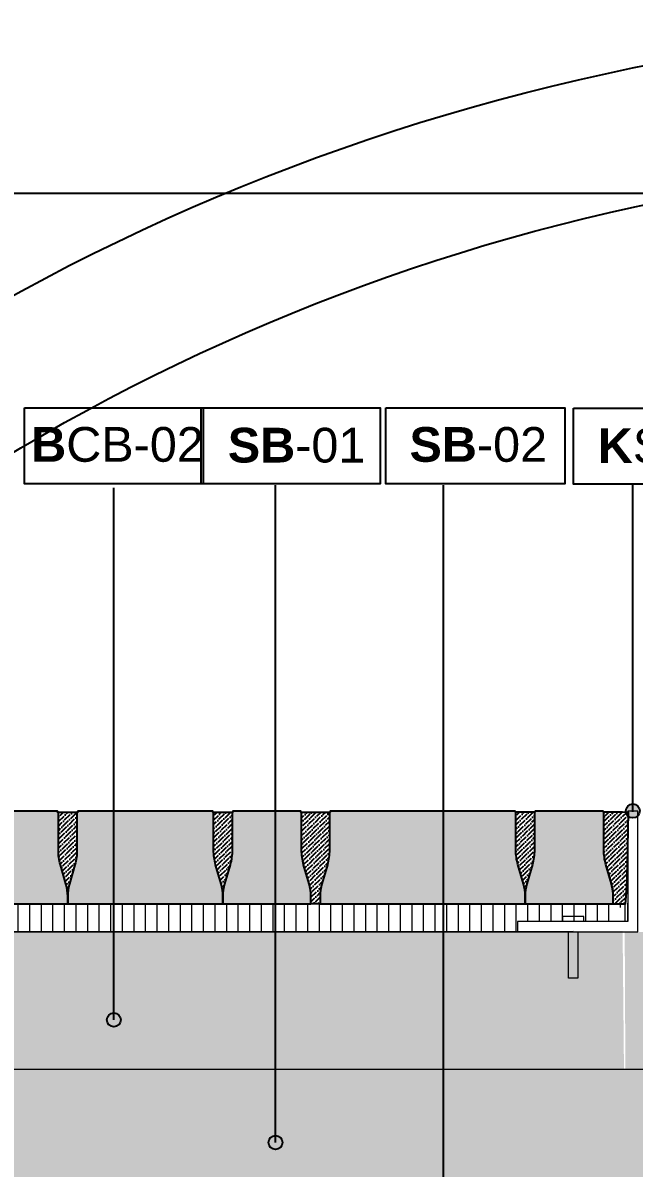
# Model space of a CAD drawing. Header units: metres. Extents: x -325 to 301, y -147 to 149.
# Drawn here: x 63.49 to 64.149, y 32.404 to 33.64 of the extents above; entities that cross this region are included whole.
import ezdxf

# ---------------------------------------------------------------- set-up
doc = ezdxf.new("R2010")
doc.units = ezdxf.units.M
doc.layers.add('-aux', color=50, linetype='Continuous', plot=False)
doc.layers.add('-AUX-QAD', color=5, linetype='Continuous', plot=False)
doc.layers.add('0-TX-1_25', color=7, linetype='Continuous', true_color=0x3f4f7f)
doc.layers.add('EIT_3 TR sorra', color=7, linetype='Continuous', true_color=0xd8ceb0)
for name, color, linetype, lineweight, true_color in [('03-TR-Paviment_05_Open Joint Precast Pavements', 7, 'Continuous', 5, 0xb3b3b3), ('3-TR sorra granitica', 7, 'Continuous', 0, 0xf2dac9), ('3-TR tot_u', 7, 'Continuous', 5, 0x787878)]:
    doc.layers.add(name, color=color, linetype=linetype, lineweight=lineweight, true_color=true_color)
for name, color, linetype, lineweight in [('1-CM', 7, 'Continuous', 0), ('2-metall', 5, 'Continuous', 0), ('3-TR Tot-u', 37, 'Continuous', 0)]:
    doc.layers.add(name, color=color, linetype=linetype, lineweight=lineweight)
for name, color, linetype in [('1-L- kodolé', 7, 'Continuous'), ('A-KEYPLAN_HATCH', 7, 'Continuous'), ('A_TEXT_2', 7, 'Continuous')]:
    doc.layers.add(name, color=color, linetype=linetype)
doc.styles.get("Standard").update_dxf_attribs({"font": 'arial.ttf'})
pattern_1 = [(44.44704254352422, (34.28865995304893, -37.53527910512315), (0.001874050511207277, 0.006619192748027979), [0.008532812500000072, -0.001706562500000015, 0, -0.001706562500000015])]
pattern_2 = [(0, (-68.51621671848689, -60.47184151619967), (0, 6.985), [5.08, -1.905]), (90, (-68.51621671848689, -60.47184151619967), (-6.985, 4.277078946022131e-16), [5.08, -1.905])]

# ---------------------------------------------------------------- blocks, each defined once
blk = doc.blocks.new('hatch keyplan 2')
at = {"layer": 'A-KEYPLAN_HATCH'}
blk.add_lwpolyline([(0, 0.005476596624248486), (0.012874798693294, 0.005476596623793739), (0.012874798693294, -2.273736754432321e-13), (0, 0)], close=True, dxfattribs=at)
blk = doc.blocks.new('hatch keyplan')
at = {"layer": 'A-KEYPLAN_HATCH'}
blk.add_blockref('hatch keyplan 2', (1.430579833341536, 0.8521467901477053), dxfattribs=at)
blk = doc.blocks.new('SB-01')
at = {"layer": 'A-KEYPLAN_HATCH'}
blk.add_blockref('hatch keyplan', (-1.430579833341536, -0.8521467901477053), dxfattribs=at)
at = {"layer": 'A_TEXT_2', "insert": (-0.0007977307988561444, 0.004032374434375541), "char_height": 0.0025, "attachment_point": 1}
blk.add_mtext_dynamic_manual_height_columns('\\pi0.00271;{\\fArial|b1|i0|c0|p34;SB}-01', width=0.01456192034901793, gutter_width=0.015, heights=[0], dxfattribs=at)
blk = doc.blocks.new('B-CB02')
at = {"layer": 'A-KEYPLAN_HATCH'}
blk.add_blockref('hatch keyplan', (-1.430579833341536, -0.8521467901477053), dxfattribs=at)
at = {"layer": 'A_TEXT_2', "insert": (-0.0007977308478888112, 0.004087061300781514), "char_height": 0.0025, "attachment_point": 1}
blk.add_mtext_dynamic_manual_height_columns('\\pi0.00129;{\\fArial|b1|i0|c0|p34;B}CB-02', width=0.01456192034901793, gutter_width=0.015, heights=[0], dxfattribs=at)
blk = doc.blocks.new('SB-02')
at = {"layer": 'A-KEYPLAN_HATCH'}
blk.add_blockref('hatch keyplan', (-1.430579833341138, -0.8521467901475916), dxfattribs=at)
at = {"layer": 'A_TEXT_2', "insert": (-0.0007977306930945227, 0.004083503112326525), "char_height": 0.0025, "attachment_point": 1}
blk.add_mtext_dynamic_manual_height_columns('\\pi0.00249;{\\fArial|b1|i0|c0|p34;SB}-02', width=0.01456192034901793, gutter_width=0.015, heights=[0], dxfattribs=at)
blk = doc.blocks.new('POINT')
at = {"layer": '0-TX-1_25'}
h = blk.add_hatch(dxfattribs=at)
h.set_pattern_fill('ANGLE', color=256)
h.set_pattern_definition([(0, (-83.74681484067048, -12.72584030761209), (0, 6.985), [5.08, -1.905]), (90, (-83.74681484067048, -12.72584030761209), (-6.985, 4.277078946022131e-16), [5.08, -1.905])])
edge = h.paths.add_edge_path()
edge.add_arc((0, 0), 0.0075, 0, 360)
h = blk.add_hatch(color=256, dxfattribs=at)
h.dxf.hatch_style = 1
edge = h.paths.add_edge_path()
edge.add_arc((0, 0), 0.0075, 0, 360)
blk.add_circle((0, 0), 0.0075, dxfattribs=at)
blk = doc.blocks.new('K06')
at = {"layer": 'A-KEYPLAN_HATCH'}
blk.add_blockref('hatch keyplan', (-1.430579833341536, -0.8521467901477054), dxfattribs=at)
at = {"layer": 'A_TEXT_2', "insert": (-0.0007977308945956718, 0.004020148496218123), "char_height": 0.0025, "attachment_point": 1}
blk.add_mtext_dynamic_manual_height_columns('\\pi0.00255;{\\fArial|b1|i0|c0|p34;K}S-02', width=0.01456192034901793, gutter_width=0.015, heights=[0], dxfattribs=at)
blk = doc.blocks.new('Metal Plate 120x120')
at = {"layer": '1-CM', "true_color": 0xffffff}
h = blk.add_hatch(dxfattribs=at)
h.set_pattern_fill('ANGLE')
h.set_pattern_definition(pattern_2)
h.paths.add_polyline_path([(0.05838021381715919, 0.0169593355744837), (0.05838021381715919, 0.01145293013823129), (0.08149912349314548, 0.01146462965919143), (0.08149634285045693, 0.0169593355744837)])
h = blk.add_hatch(dxfattribs=at)
h.set_pattern_fill('ANGLE')
h.set_pattern_definition(pattern_2)
h.paths.add_polyline_path([(0.07491226110965954, 0.0004286837822533585), (0.06491226266091132, 0.0004286834718101318), (0.06491226266091132, -0.0495409808813605), (0.07491226266091644, -0.0495409808813605)])
at = {"layer": '2-metall'}
h = blk.add_hatch(dxfattribs=at)
h.set_pattern_fill('ANGLE', color=256)
h.set_pattern_definition(pattern_2)
h.paths.add_polyline_path([(0.01099999902609738, 0.1299708245628963, 0.02118102056198311), (-9.284093493988621e-10, 0.1304370160848052), (0, 0.0004289535038140002), (0.1298245253218226, 0.0004890847334593218), (0.1298245247422329, 0.007334683842564971, 0.0080081134938878), (0.1295367632970539, 0.01148893951556573), (0.01100000133737922, 0.01142895297854807)])
at = {"layer": '1-CM'}
for points in [[(0.05838021381715919, 0.01145293013823334), (0.05838021381715919, 0.0169593355744837), (0.08149634285045693, 0.0169593355744837), (0.08149912349314548, 0.01146462965919426)], [(0.06491226266091132, 0.000459019118636661), (0.06491226266091132, -0.0495409808813605), (0.07491226266091644, -0.0495409808813605), (0.07491226110965954, 0.0004286837822533585)]]:
    blk.add_lwpolyline(points, dxfattribs=at)
at = {"layer": '2-metall'}
blk.add_lwpolyline([(0.01099999900907278, 0.1308440416347452), (0.01100000133737922, 0.01142895297854807), (0.1298245243905001, 0.01148908513951596), (0.1298245253218226, 0.0004890847334593218), (0, 0.0004289535038140002), (-9.313225746154785e-10, 0.1308440416347452)], close=True, dxfattribs=at)

msp = doc.modelspace()

# ---------------------------------------------------------------- hatches: boundary and pattern name
at = {"layer": '03-TR-Paviment_05_Open Joint Precast Pavements'}
h = msp.add_hatch(color=256, dxfattribs=at)
h.dxf.hatch_style = 1
edge = h.paths.add_edge_path()
edge.add_line((63.53810678282665, 32.68898410242456), (63.53810471055027, 32.69717988051758))
edge.add_arc((63.48968714882533, 32.69716762900804), 0.04841756327499123, 0.01449804057094715, 16.01351716695896)
edge.add_line((63.53622594801452, 32.71052429788604), (63.53027405983738, 32.73126252772354))
edge.add_arc((63.58520124522185, 32.74702666658636), 0.05714458651828371, 180.0144952522338, 196.0135143785157, ccw=False)
edge.add_line((63.5280566605323, 32.74701220958458), (63.52804625466247, 32.78813748253141))
edge.add_line((63.52804625466247, 32.78813748253141), (63.52724904954881, 32.78813728175605))
edge.add_line((63.52724904954881, 32.78813728175605), (63.52724883691438, 32.78898135753946))
edge.add_line((63.52724883691438, 32.78898135753946), (63.45395104435217, 32.788962812398))
edge.add_line((63.45395104435217, 32.788962812398), (63.45395125791849, 32.78811873428656))
edge.add_line((63.45395125791849, 32.78811873428656), (63.45315405187256, 32.78811853723626))
edge.add_line((63.45315405187256, 32.78811853723626), (63.45316445820886, 32.74699326102991))
edge.add_arc((63.3960198718634, 32.74697880066526), 0.05714458817504688, -15.984520502701116, 0.014498623581914671, ccw=False)
edge.add_line((63.45095502907019, 32.73124245863919), (63.44501363684726, 32.71050121540543))
edge.add_arc((63.49155917764771, 32.69716810175935), 0.0484175514447503, 164.0154765074578, 180.0144956338472)
edge.add_line((63.4431416277525, 32.6971558522866), (63.44314370235719, 32.68896007419418))
edge.add_line((63.44314370235719, 32.68896007419418), (63.53810678282665, 32.68898410242456))
h = msp.add_hatch(color=256, dxfattribs=at)
h.dxf.hatch_style = 1
edge = h.paths.add_edge_path()
edge.add_line((63.70559793966137, 32.68902648011357), (63.7055958655222, 32.69722225867179))
edge.add_arc((63.65717830780822, 32.69721001166801), 0.04841755926288743, 0.0144927098038582, 16.01351183619179)
edge.add_line((63.70371710438368, 32.71056667510926), (63.69776521667221, 32.73130490494691))
edge.add_arc((63.75269240679344, 32.74706904616624), 0.05714459172131948, 180.0144962131334, 196.0135153394162, ccw=False)
edge.add_line((63.6955478169011, 32.74705458820478), (63.6955374110313, 32.78817986115162))
edge.add_line((63.6955374110313, 32.78817986115162), (63.69474020591775, 32.78817965991063))
edge.add_line((63.69474020591775, 32.78817965991063), (63.69473999235201, 32.78902373569377))
edge.add_line((63.69473999235201, 32.78902373569377), (63.54891412575293, 32.78898684062861))
edge.add_line((63.54891412575293, 32.78898684062861), (63.54891434025072, 32.78814276205172))
edge.add_line((63.54891434025072, 32.78814276205172), (63.54811713467045, 32.78814256500155))
edge.add_line((63.54811713467045, 32.78814256500155), (63.54812754054107, 32.74701728879509))
edge.add_arc((63.49098295372916, 32.74700283174378), 0.05714458864066561, -15.984523824924395, 0.014495301358408597, ccw=False)
edge.add_line((63.54591811047111, 32.73126648640414), (63.53997671871394, 32.71052524270482))
edge.add_arc((63.58652226117118, 32.69719212882632), 0.04841755310148207, 164.0154767829574, 180.0144959093464)
edge.add_line((63.53810470961929, 32.69717987912034), (63.53810678282665, 32.68898410242456))
edge.add_line((63.53810678282665, 32.68898410242456), (63.70559793966137, 32.68902648011357))
h = msp.add_hatch(color=256, dxfattribs=at)
h.dxf.hatch_style = 1
edge = h.paths.add_edge_path()
edge.add_line((63.80056102199559, 32.68905049996251), (63.80055894832198, 32.69724627898648))
edge.add_arc((63.75214138802151, 32.69723402558773), 0.0484175618510017, 0.01450027663871479, 16.01351940302677)
edge.add_line((63.79868018532069, 32.71059069588915), (63.79272829807501, 32.73132892526128))
edge.add_arc((63.84765548511608, 32.74709306435737), 0.05714458817496195, 180.0144950188371, 196.0135141451203, ccw=False)
edge.add_line((63.7905108987698, 32.74707860758795), (63.79050049289974, 32.7882038814661))
edge.add_line((63.79050049289974, 32.7882038814661), (63.78970328778595, 32.78820368115645))
edge.add_line((63.78970328778595, 32.78820368115645), (63.78970307468612, 32.78904775600837))
edge.add_line((63.78970307468612, 32.78904775600837), (63.71640528258955, 32.78902921086704))
edge.add_line((63.71640528258955, 32.78902921086704), (63.71640549615564, 32.78818513368691))
edge.add_line((63.71640549615564, 32.78818513368691), (63.71560829057583, 32.78818493477411))
edge.add_line((63.71560829057583, 32.78818493477411), (63.71561869551469, 32.74705966043004))
edge.add_arc((63.65847410419907, 32.74704519936568), 0.05714459314539206, -15.984519802403497, 0.014499323879022086, ccw=False)
edge.add_line((63.71340926637636, 32.73130885664233), (63.70746787415334, 32.71056761387423))
edge.add_arc((63.75401342038909, 32.69723450284456), 0.04841755594941205, 164.0154812551369, 180.0145003815259)
edge.add_line((63.70559586599023, 32.69722224935866), (63.70559793966336, 32.68902647219733))
edge.add_line((63.70559793966336, 32.68902647219733), (63.80056102199559, 32.68905049996251))
h = msp.add_hatch(color=256, dxfattribs=at)
h.dxf.hatch_style = 1
edge = h.paths.add_edge_path()
edge.add_line((64.03179775321489, 32.68910899706928), (64.03179568093839, 32.69730477562796))
edge.add_arc((63.98337812441639, 32.69729252507803), 0.04841755807180651, 0.01449690655821002, 16.01351603294669)
edge.add_line((64.02991691886865, 32.71064919159954), (64.02396503069151, 32.73138742143706))
edge.add_arc((64.07889222104615, 32.74715156099959), 0.05714459148861686, 180.0144945518513, 196.0135136781326, ccw=False)
edge.add_line((64.02174763138609, 32.74713710469508), (64.02173722598194, 32.78826237764201))
edge.add_line((64.02173722598194, 32.78826237764201), (64.02094002040272, 32.78826217640092))
edge.add_line((64.02094002040272, 32.78826217640092), (64.02093980683662, 32.78910625358105))
edge.add_line((64.02093980683662, 32.78910625358105), (63.82136836391497, 32.78905575902573))
edge.add_line((63.82136836391497, 32.78905575902573), (63.82136857794697, 32.7882116809144))
edge.add_line((63.82136857794697, 32.7882116809144), (63.82057137283273, 32.78821148246737))
edge.add_line((63.82057137283273, 32.78821148246737), (63.820581777306, 32.74708620765755))
edge.add_arc((63.76343718953706, 32.74707174540288), 0.05714458959900513, -15.984518608053577, 0.014500518229283443, ccw=False)
edge.add_line((63.81837234863312, 32.73133540480127), (63.81243095594454, 32.71059416156739))
edge.add_arc((63.85897649720979, 32.69726105123504), 0.04841755097906049, 164.015480428673, 180.0144995550625)
edge.add_line((63.8105589477811, 32.6972487984488), (63.81056102098879, 32.68905302035603))
edge.add_line((63.81056102098879, 32.68905302035603), (64.03179775321489, 32.68910899706928))
h = msp.add_hatch(color=256, dxfattribs=at)
h.dxf.hatch_style = 1
edge = h.paths.add_edge_path()
edge.add_line((64.12676083741087, 32.68913302041113), (64.1267587651345, 32.69732879850416))
edge.add_arc((64.07834120340956, 32.69731654699462), 0.04841756327498413, 0.01449804057094928, 16.01351716696127)
edge.add_line((64.12488000259874, 32.71067321587262), (64.11892811442159, 32.73141144571012))
edge.add_arc((64.17385529980606, 32.74717558457289), 0.05714458651827682, 180.0144952521839, 196.0135143784657, ccw=False)
edge.add_line((64.11671071511653, 32.74716112757116), (64.1167003092467, 32.78828640051799))
edge.add_line((64.1167003092467, 32.78828640051799), (64.11590310413304, 32.78828619974266))
edge.add_line((64.11590310413304, 32.78828619974266), (64.1159028914986, 32.78913027552603))
edge.add_line((64.1159028914986, 32.78913027552603), (64.04260509893638, 32.78911173038458))
edge.add_line((64.04260509893638, 32.78911173038458), (64.04260531250272, 32.78826765227313))
edge.add_line((64.04260531250272, 32.78826765227313), (64.04180810645678, 32.78826745522284))
edge.add_line((64.04180810645678, 32.78826745522284), (64.04181851279307, 32.74714217901651))
edge.add_arc((63.98467392644758, 32.7471277186518), 0.05714458817508242, -15.984520502646205, 0.014498623638871777, ccw=False)
edge.add_line((64.03960908365441, 32.73139137662577), (64.03366769143149, 32.71065013339202))
edge.add_arc((64.08021323223194, 32.69731701974595), 0.04841755144475713, 164.0154765074601, 180.0144956338472)
edge.add_line((64.03179568233672, 32.69730477027319), (64.03179775694142, 32.68910899218076))
edge.add_line((64.03179775694142, 32.68910899218076), (64.12676083741087, 32.68913302041113))
at = {"layer": '3-TR sorra granitica'}
h = msp.add_hatch(dxfattribs=at)
h.set_pattern_fill('LINE', color=256, scale=0.09999999999999998, angle=54.36802460532453, style=0)
h.set_pattern_definition([(90.01449684407235, (88.20702922948831, 240.8508809948947), (-0.0124999995998879, -3.162720719002675e-06), [])])
h.paths.add_polyline_path([(64.13792575869432, 32.68887475157506), (64.13734828594785, 32.65964430771631), (64.13983273867848, 32.65964514140778), (64.13981257729557, 32.68887465708377)])
h.paths.add_polyline_path([(64.02364117503231, 32.65962622669063), (64.02364117589673, 32.66983608504783), (64.12364023187727, 32.6698360840966), (64.13750404476646, 32.68887477269433), (62.84447304661518, 32.68893952727274), (62.84388571935735, 32.6592102689802)])
h = msp.add_hatch(dxfattribs=at)
h.set_pattern_fill('LINE', color=256, scale=0.09999999999999998, angle=51.10413610436253, style=0)
h.set_pattern_definition([(86.75060834311068, (99.77601854340755, 239.196627510637), (-0.01247990340552328, 0.0007085273380812319), [])])
h.paths.add_polyline_path([(64.14218959628533, 32.66983608365739), (64.1424656989833, 32.66983608365086), (64.14246569936952, 32.68964575852011), (64.14218458433979, 32.68964569245047)])
h.paths.add_polyline_path([(64.15346570054072, 32.68964834381826), (64.15346570048955, 32.68248155711814), (64.16874822975787, 32.65965241229701), (65.8461330409179, 32.66004609491873), (65.84672572107843, 32.69004630577611)])
at = {"layer": '3-TR Tot-u'}
h = msp.add_hatch(dxfattribs=at)
h.set_pattern_fill('EARTH', color=256, scale=0.005, angle=-84.07414778341365)
h.set_pattern_definition([(275.9258522165863, (0.320179749377985, -47.07682203731753), (0.03485825126725671, -0.02830242601949161), [0.03175, -0.03175]), (275.9258522165863, (0.3320223763692525, -47.07559282008357), (0.03485825126725671, -0.02830242601949161), [0.03175, -0.03175]), (275.9258522165863, (0.3438650033605128, -47.07436360284962), (0.03485825126725671, -0.02830242601949161), [0.03175, -0.03175]), (5.925852216586344, (0.3482222847689229, -47.07790140610206), (0.02830242601949161, 0.03485825126725671), [0.03174999999999997, -0.03174999999999997]), (5.925852216586344, (0.3494515020028786, -47.08974403309331), (0.02830242601949161, 0.03485825126725671), [0.03174999999999997, -0.03174999999999997]), (5.925852216586344, (0.3506807192368342, -47.10158666008458), (0.02830242601949161, 0.03485825126725671), [0.03174999999999997, -0.03174999999999997])])
h.paths.add_polyline_path([(64.13843598743449, 32.51060758756537), (62.84642938099817, 32.51004609491872), (62.84642938099817, 32.31004609491872), (64.08575212474884, 32.31060758756537), (65.84642938099817, 32.31140528722634), (65.84642938099817, 32.51004609491872)])
at = {"layer": '3-TR tot_u'}
h = msp.add_hatch(dxfattribs=at)
h.set_pattern_fill('AR-CONC', color=256, scale=0.0002499999999999997, angle=92.9928143935928)
h.set_pattern_definition([(142.9928143935928, (0.320179749377985, -47.07682203731753), (0.00160133854976033, 0.04569209416202706), [0.004762499999999995, -0.05238749999999995]), (87.99281439359284, (0.320179749377985, -47.07682203731753), (-0.04723904418761809, -0.01129264178091974), [0.003809999999999996, -0.04191014604249996]), (193.4442590935928, (0.3203131939876229, -47.07301437502218), (-0.04563770368725484, 0.03439945236275431), [0.004047502199999993, -0.04452256114999992]), (139.1770143935928, (0.3074970710288412, -47.07748511340075), (0.00695793884922797, 0.0682260934048176), [0.007143749999999992, -0.07858124999999991]), (189.6283720035927, (0.3080768927056852, -47.07179961098547), (-0.06487092434638955, 0.05604051034146583), [0.006071255784999993, -0.06678390203999993]), (84.17696556359282, (0.3074970710288412, -47.07748511340075), (-0.06487092434352237, 0.05604051034498883), [0.005714991767499994, -0.06286493297999993]), (113.9928143935928, (0.3103362025745113, -47.07097800520538), (0.02355245547627941, 0.03918673552424966), [0.004762499999999994, -0.05238749999999994]), (58.99281439359278, (0.3103362025745113, -47.07097800520538), (-0.04679086962607495, 0.01302528763197387), [0.003809999999999996, -0.04190999999999995]), (164.4442593935928, (0.3122989072103621, -47.06771244391246), (-0.02323841438272714, 0.05221202305941412), [0.004047502199999996, -0.04452248439999995]), (130.4928143935928, (0.320179749377985, -47.07682203731753), (-0.02115024290892982, -0.0003325720948346777), [0, -0.04140199999999996, 0, -0.04254499999999996, 0, -0.04206874999999995]), (100.4928143935928, (0.320179749377985, -47.07682203731753), (-0.02588315998721204, 0.01537450676871891), [0, -0.02425699999999997, 0, -0.04044949999999996, 0, -0.01603374999999999]), (60.4928143935928, (0.3209190792107819, -47.09096322367682), (-0.0003395878614522781, 0.03392619092123889), [0, -0.01587499999999998, 0, -0.04952999999999995, 0, -0.06572249999999992]), (50.49281439359279, (0.3212506172523959, -47.09730456285139), (-0.008281435526141462, 0.03664990282591291), [0, -0.02063749999999996, 0, -0.03289299999999994, 0, -0.04667249999999992])])
h.paths.add_polyline_path([(65.84642938099817, 32.51004609491872), (64.13995822309107, 32.51004609491872), (64.13922463796114, 32.65858879566225), (64.13732743998348, 32.65858912927681), (65.84642938099817, 32.66007619211567)])
h.paths.add_polyline_path([(64.08180035507822, 32.51004609491872), (64.13844155410675, 32.51004609491872), (64.13695843861622, 32.65964326982919), (62.86231863055994, 32.65881333438773), (62.84642938099817, 32.65880872641114), (62.84642938099817, 32.51004609491872), (64.07047160966405, 32.51004609491872)])
at = {"layer": 'EIT_3 TR sorra'}
h = msp.add_hatch(dxfattribs=at)
h.set_pattern_fill('ANSI36', color=256, scale=0.00107500000000001, angle=-0.5529574564757708, style=0, double=1)
h.set_pattern_definition(pattern_1)
edge = h.paths.add_edge_path()
edge.add_line((63.53810678697134, 32.68898060437792), (63.53810471143534, 32.69717638247009))
edge.add_arc((63.48968715656934, 32.69716413168756), 0.04841755641586741, 0.01449718230085318, 16.0135163084129)
edge.add_line((63.5362259493657, 32.71052079797602), (63.53027406305027, 32.73125903153931))
edge.add_arc((63.5852012505581, 32.74702316732194), 0.05714458770954138, 180.0144916964865, 196.0135108227056, ccw=False)
edge.add_line((63.5280566646764, 32.74700871386622), (63.52804625838765, 32.78813748299801))
edge.add_line((63.52804625838765, 32.78813748299801), (63.5481171360686, 32.78814256034531))
edge.add_line((63.5481171360686, 32.78814256034531), (63.54812754142614, 32.7470137907476))
edge.add_arc((63.49098295461437, 32.74699933369628), 0.05714458864051641, -15.984523824944972, 0.01449530136562771, ccw=False)
edge.add_line((63.54591811135617, 32.73126298835666), (63.53997672006409, 32.71052174698578))
edge.add_arc((63.58652225874336, 32.69718863025828), 0.04841755025414777, 164.0154723107605, 180.0144914369727)
edge.add_line((63.53810471003786, 32.69717638433238), (63.53810678557471, 32.68898060298055))
h = msp.add_hatch(dxfattribs=at)
h.set_pattern_fill('ANSI36', color=256, scale=0.00107500000000001, angle=-0.5529574564757708, style=0, double=1)
h.set_pattern_definition(pattern_1)
edge = h.paths.add_edge_path()
edge.add_line((63.70559794194305, 32.68902298346343), (63.7055958682698, 32.69721876109043))
edge.add_arc((63.65717831363614, 32.69720651196485), 0.04841755618310783, 0.0144952215889621, 16.01351434770132)
edge.add_line((63.70371710666585, 32.71056317659649), (63.69776522035053, 32.7313014096941))
edge.add_arc((63.75269241023886, 32.74706555257014), 0.05714459195448354, 180.0144978742586, 196.013517000478, ccw=False)
edge.add_line((63.69554782011377, 32.74705109295188), (63.69553741475643, 32.78817986185106))
edge.add_line((63.69553741475643, 32.78817986185106), (63.71560829290316, 32.78818493873281))
edge.add_line((63.71560829290316, 32.78818493873281), (63.7156186982605, 32.74705616983361))
edge.add_arc((63.65847410671181, 32.74704171042582), 0.05714459337803798, -15.984521463439307, 0.01449766287072407, ccw=False)
edge.add_line((63.71340926865655, 32.7313053660458), (63.70746787643327, 32.710564124209))
edge.add_arc((63.75401340871758, 32.69723101006805), 0.04841754339415512, 164.0154731693031, 180.0144922955159)
edge.add_line((63.70559586687224, 32.69721876341838), (63.70559794101196, 32.68902298253188))
h = msp.add_hatch(dxfattribs=at)
h.set_pattern_fill('ANSI36', color=256, scale=0.00107500000000001, angle=-0.5529574564757708, style=0, double=1)
h.set_pattern_definition(pattern_1)
edge = h.paths.add_edge_path()
edge.add_line((63.81056102233434, 32.68904954279775), (63.80056102427504, 32.68904701215993))
edge.add_line((63.80056102427504, 32.68904701215993), (63.80055895013578, 32.6972427911838))
edge.add_arc((63.75214139881589, 32.69723054159336), 0.04841755286945318, 0.01449577268792196, 16.01351489880018)
edge.add_line((63.79868018853206, 32.71058720575851), (63.79272830268239, 32.73132543885626))
edge.add_arc((63.84765548617703, 32.74708957914253), 0.05714458509447097, 180.0144971468486, 196.0135162730664, ccw=False)
edge.add_line((63.79051090291178, 32.74707512025149), (63.79050049662486, 32.78820388216553))
edge.add_line((63.79050049662486, 32.78820388216553), (63.82057137376233, 32.78821148921969))
edge.add_line((63.82057137376233, 32.78821148921969), (63.82058177911769, 32.74708272823675))
edge.add_arc((63.76343718922566, 32.74706826906223), 0.05714459172131309, -15.984521696914896, 0.014497429395589734, ccw=False)
edge.add_line((63.81837234951361, 32.73133192491458), (63.81243095682441, 32.71059068400901))
edge.add_arc((63.85897649643336, 32.69725757390896), 0.04841754932281767, 164.0154801531993, 180.014499279412)
edge.add_line((63.81055894866086, 32.69724532135608), (63.81056102233434, 32.68904954279775))
edge.add_line((63.81056102233434, 32.68904954279775), (63.80056102427504, 32.68904701215993))
h = msp.add_hatch(dxfattribs=at)
h.set_pattern_fill('ANSI36', color=256, scale=0.00107500000000001, angle=-0.5529574564757708, style=0, double=1)
h.set_pattern_definition(pattern_1)
edge = h.paths.add_edge_path()
edge.add_line((64.03179775688875, 32.68910551951159), (64.0317956832155, 32.69730129713861))
edge.add_arc((63.98337813023873, 32.6972890477806), 0.04841755452628761, 0.01449549713843047, 16.01351462324842)
edge.add_line((64.02991692161167, 32.710645712179), (64.02396503529623, 32.73138394574228))
edge.add_arc((64.07889222376112, 32.74714808672837), 0.05714459006491057, 180.0144964465514, 196.0135155727711, ccw=False)
edge.add_line((64.02174763552524, 32.74713362853453), (64.0217372287757, 32.78826237834122))
edge.add_line((64.0217372287757, 32.78826237834122), (64.04180810645678, 32.78826745522284))
edge.add_line((64.04180810645678, 32.78826745522284), (64.04181851274078, 32.74713870495034))
edge.add_arc((63.9846739228488, 32.74712424577584), 0.05714459172126336, -15.984521696921774, 0.014497429388484306, ccw=False)
edge.add_line((64.0396090831367, 32.7313879016282), (64.0336676904475, 32.71064666072262))
edge.add_arc((64.08021322651028, 32.69731354943055), 0.04841754624202139, 164.0154776415322, 180.0144967677471)
edge.add_line((64.03179568181804, 32.69730129900091), (64.03179775595756, 32.68910551904571))
h = msp.add_hatch(dxfattribs=at)
h.set_pattern_fill('ANSI36', color=256, scale=0.00107500000000001, angle=-0.5529574564757708, style=0, double=1)
h.set_pattern_definition([(44.44704254352422, (34.87731400763315, -37.53513018713656), (0.001874050511207277, 0.006619192748027979), [0.008532812500000072, -0.001706562500000015, 0, -0.001706562500000015])])
edge = h.paths.add_edge_path()
edge.add_line((64.12676084155555, 32.6891295223645), (64.13981257729557, 32.68887465708377))
edge.add_line((64.13981257729557, 32.68887465708377), (64.12676084015892, 32.68912952096713))
edge.add_arc((64.05889669036176, 32.69405600480044), 0.06804272974132691, 355.8479924170011, 374.1325436156884)
edge.add_line((64.12488000394991, 32.7106697159626), (64.1189281176345, 32.73140794952589))
edge.add_arc((64.17385530514234, 32.74717208530852), 0.05714458770955504, 180.0144916964864, 196.0135108227017, ccw=False)
edge.add_line((64.11671071926062, 32.7471576318528), (64.11670031297187, 32.78828640098459))
edge.add_line((64.11670031297187, 32.78828640098459), (64.13677119065282, 32.78829147833189))
edge.add_line((64.13677119065282, 32.78829147833189), (64.14289955357492, 32.78817040721216))
edge.add_line((64.14289955357492, 32.78817040721216), (64.14177542881713, 32.73126959964353))
edge.add_line((64.14177542881713, 32.73126959964353), (64.14126580501163, 32.70547352506404))
edge.add_line((64.14126580501163, 32.70547352506404), (64.1398125758981, 32.68887465894606))
edge.add_line((64.1398125758981, 32.68887465894606), (64.12676084015892, 32.68912952096713))

# ---------------------------------------------------------------- linework, layer by layer
at = {"layer": '-aux'}
msp.add_lwpolyline([(12.23447743480324, 33.4566912249669), (142.2344774348032, 33.4566912249669)], dxfattribs=at)
for points in [[(63.53810678557471, 32.68898060298055), (63.53810678697134, 32.68898060437792), (63.53810471143534, 32.69717638247009, 0.06992251114754273), (63.5362259493657, 32.71052079797602), (63.53027406305027, 32.73125903153931, -0.06992251114800961), (63.5280566646764, 32.74700871386622), (63.52804625838765, 32.78813748299801), (63.5481171360686, 32.78814256034531), (63.54812754142614, 32.7470137907476, -0.0699225111484148), (63.54591811135617, 32.73126298835666), (63.53997672006409, 32.71052174698578, 0.06992251114798485), (63.53810471003786, 32.69717638433238), (63.53810678557471, 32.68898060298055), (63.53810678697134, 32.68898060437792)], [(63.70559794101196, 32.68902298253188), (63.70559794194305, 32.68902298346343), (63.7055958682698, 32.69721876109043, 0.06992251114754273), (63.70371710666585, 32.71056317659649), (63.69776522035053, 32.7313014096941, -0.06992251114800961), (63.69554782011377, 32.74705109295188), (63.69553741475643, 32.78817986185106), (63.71560829290316, 32.78818493873281), (63.7156186982605, 32.74705616983361, -0.0699225111484148), (63.71340926865655, 32.7313053660458), (63.70746787643327, 32.710564124209, 0.06992251114798485), (63.70559586687224, 32.69721876341838), (63.70559794101196, 32.68902298253188), (63.70559794194305, 32.68902298346343)], [(63.81056102233434, 32.68904954279775), (63.80056102427504, 32.68904701215993), (63.80055895013578, 32.6972427911838, 0.06992251114754273), (63.79868018853206, 32.71058720575851), (63.79272830268239, 32.73132543885626, -0.06992251114800961), (63.79051090291178, 32.74707512025149), (63.79050049662486, 32.78820388216553), (63.82057137376233, 32.78821148921969), (63.82058177911769, 32.74708272823675, -0.0699225111484148), (63.81837234951361, 32.73133192491458), (63.81243095682441, 32.71059068400901, 0.06992251114798485), (63.81055894866086, 32.69724532135608), (63.81056102233434, 32.68904954279775), (63.80056102427504, 32.68904701215993)], [(64.03179775595756, 32.68910551904571), (64.03179775688875, 32.68910551951159), (64.0317956832155, 32.69730129713861, 0.06992251114754273), (64.02991692161167, 32.710645712179), (64.02396503529623, 32.73138394574228, -0.06992251114800961), (64.02174763552524, 32.74713362853453), (64.0217372287757, 32.78826237834122), (64.04180810645678, 32.78826745522284), (64.04181851274078, 32.74713870495034, -0.0699225111484148), (64.0396090831367, 32.7313879016282), (64.0336676904475, 32.71064666072262, 0.06992251114798485), (64.03179568181804, 32.69730129900091), (64.03179775595756, 32.68910551904571), (64.03179775688875, 32.68910551951159)], [(64.12676084015892, 32.68912952096713), (64.12676084155555, 32.6891295223645), (64.13981257729557, 32.68887465708377), (64.12676084015892, 32.68912952096713, 0.07995110872889244), (64.12488000394991, 32.7106697159626), (64.1189281176345, 32.73140794952589, -0.06992251114800961), (64.11671071926062, 32.7471576318528), (64.11670031297187, 32.78828640098459), (64.13677119065282, 32.78829147833189), (64.14289955357492, 32.78817040721216), (64.14177542881713, 32.73126959964353), (64.14126580501163, 32.70547352506404), (64.1398125758981, 32.68887465894606), (64.12676084015892, 32.68912952096713), (64.12676084155555, 32.6891295223645)]]:
    msp.add_lwpolyline(points, format="xyb", dxfattribs=at)
at = {"layer": '-AUX-QAD'}
for radius in [2.396175422524493, 2.249055570647946]:
    msp.add_circle((64.63065285732773, 31.2442517638392), radius, dxfattribs=at)
at = {"layer": '0-TX-1_25'}
for points in [[(63.58791127779453, 32.56368480954325), (63.58791127779453, 33.13832836014188)], [(63.76240830114659, 32.43124677602418), (63.76240830114659, 33.14122821048822)], [(63.9437634356368, 32.19447255561937), (63.94376343563682, 33.14122821048822)], [(64.14815818046189, 32.78829305738482), (64.14806862003059, 33.1423276263593)]]:
    msp.add_lwpolyline(points, dxfattribs=at)
at = {"layer": '1-CM'}
for p, q in [((62.84642938099817, 32.65883608464178), (64.06574045950623, 32.65883608464178)), ((64.08179999771639, 32.51004609491872), (62.84642938099817, 32.51004609491872)), ((65.84642938099817, 32.51004609491872), (64.08179999771639, 32.51004609491872))]:
    msp.add_line(p, q, dxfattribs=at)
for points in [[(64.1398257093629, 32.66983608371336), (64.13981257729557, 32.68887465708377), (62.84642938099817, 32.68891357579687), (62.84642938099817, 32.70198923112741), (62.84642938099817, 32.70198923112741)], [(64.14246569936954, 32.68964576349943), (64.14218458433979, 32.68964569245047), (64.14218959600807, 32.66983608365739)], [(62.8623186441196, 32.65881329783929), (64.08346569915673, 32.65960843843949)]]:
    msp.add_lwpolyline(points, dxfattribs=at)
at = {"layer": '1-L- kodolé'}
for points in [[(63.53810678282665, 32.68898410242456), (63.53810471055027, 32.69717988051758, 0.06992251114875708), (63.53622594801452, 32.71052429788604), (63.53027405983738, 32.73126252772354, -0.0699225111482901), (63.5280566605323, 32.74701220958458), (63.52804625466247, 32.78813748253141), (63.52724904954881, 32.78813728175605), (63.52724883691438, 32.78898135753946), (63.45395104435217, 32.788962812398), (63.45395125791849, 32.78811873428656), (63.45315405187256, 32.78811853723626), (63.45316445820886, 32.74699326102991, -0.0699225111482901), (63.45095502907019, 32.73124245863919), (63.44501363684726, 32.71050121540543, 0.06992251114875708), (63.4431416277525, 32.6971558522866), (63.44314370235719, 32.68896007419418)], [(63.70559793966137, 32.68902648011357), (63.7055958655222, 32.69722225867179, 0.06992251114875708), (63.70371710438368, 32.71056667510926), (63.69776521667221, 32.73130490494691, -0.0699225111482901), (63.6955478169011, 32.74705458820478), (63.6955374110313, 32.78817986115162), (63.69474020591775, 32.78817965991063), (63.69473999235201, 32.78902373569377), (63.54891412575293, 32.78898684062861), (63.54891434025072, 32.78814276205172), (63.54811713467045, 32.78814256500155), (63.54812754054107, 32.74701728879509, -0.0699225111482901), (63.54591811047111, 32.73126648640414), (63.53997671871394, 32.71052524270482, 0.06992251114875708), (63.53810470961929, 32.69717987912034), (63.53810678282665, 32.68898410242456)], [(63.80056102199559, 32.68905049996251), (63.80055894832198, 32.69724627898648, 0.06992251114875708), (63.79868018532069, 32.71059069588915), (63.79272829807501, 32.73132892526128, -0.0699225111482901), (63.7905108987698, 32.74707860758795), (63.79050049289974, 32.7882038814661), (63.78970328778595, 32.78820368115645), (63.78970307468612, 32.78904775600837), (63.71640528258955, 32.78902921086704), (63.71640549615564, 32.78818513368691), (63.71560829057583, 32.78818493477411), (63.71561869551469, 32.74705966043004, -0.0699225111482901), (63.71340926637636, 32.73130885664233), (63.70746787415334, 32.71056761387423, 0.06992251114875708), (63.70559586599023, 32.69722224935866), (63.70559793966336, 32.68902647219733)], [(64.03179775321489, 32.68910899706928), (64.03179568093839, 32.69730477562796, 0.06992251114875708), (64.02991691886865, 32.71064919159954), (64.02396503069151, 32.73138742143706, -0.0699225111482901), (64.02174763138609, 32.74713710469508), (64.02173722598194, 32.78826237764201), (64.02094002040272, 32.78826217640092), (64.02093980683662, 32.78910625358105), (63.82136836391497, 32.78905575902573), (63.82136857794697, 32.7882116809144), (63.82057137283273, 32.78821148246737), (63.820581777306, 32.74708620765755, -0.0699225111482901), (63.81837234863312, 32.73133540480127), (63.81243095594454, 32.71059416156739, 0.06992251114875708), (63.8105589477811, 32.6972487984488), (63.81056102098879, 32.68905302035603)], [(64.12676083741087, 32.68913302041113), (64.1267587651345, 32.69732879850416, 0.06992251114875708), (64.12488000259874, 32.71067321587262), (64.11892811442159, 32.73141144571012, -0.0699225111482901), (64.11671071511653, 32.74716112757116), (64.1167003092467, 32.78828640051799), (64.11590310413304, 32.78828619974266), (64.1159028914986, 32.78913027552603), (64.04260509893638, 32.78911173038458), (64.04260531250272, 32.78826765227313), (64.04180810645678, 32.78826745522284), (64.04181851279307, 32.74714217901651, -0.0699225111482901), (64.03960908365441, 32.73139137662577), (64.03366769143149, 32.71065013339202, 0.06992251114875708), (64.03179568233672, 32.69730477027319), (64.03179775694142, 32.68910899218076)]]:
    msp.add_lwpolyline(points, format="xyb", close=True, dxfattribs=at)

# ---------------------------------------------------------------- block references
at = {"color": 244, "true_color": 0x991b1e, "xscale": 14.99999999999007, "yscale": 14.99999999999007, "zscale": 14.99999999999007}
msp.add_blockref('K06', (64.0838968808867, 33.14232762636101), dxfattribs=at)
at = {"layer": '0-TX-1_25', "xscale": 15, "yscale": 15, "zscale": 15}
for name, p in [('B-CB02', (63.49135028759483, 33.14267813565768)), ('SB-01', (63.68222786181443, 33.14267813566309)), ('SB-02', (63.88160073987439, 33.14267813566138))]:
    msp.add_blockref(name, p, dxfattribs=at)
at = {"layer": '0-TX-1_25', "rotation": 358.8682194563586}
for p in [(64.14806862003059, 32.78939087664746), (63.58791127779453, 32.56368480954325), (63.76240830114659, 32.43124677602418)]:
    msp.add_blockref('POINT', p, dxfattribs=at)
at = {"layer": '1-CM', "xscale": -1}
msp.add_blockref('Metal Plate 120x120', (64.15346570032068, 32.6584071306723), dxfattribs=at)

doc.saveas('drawing.dxf')
